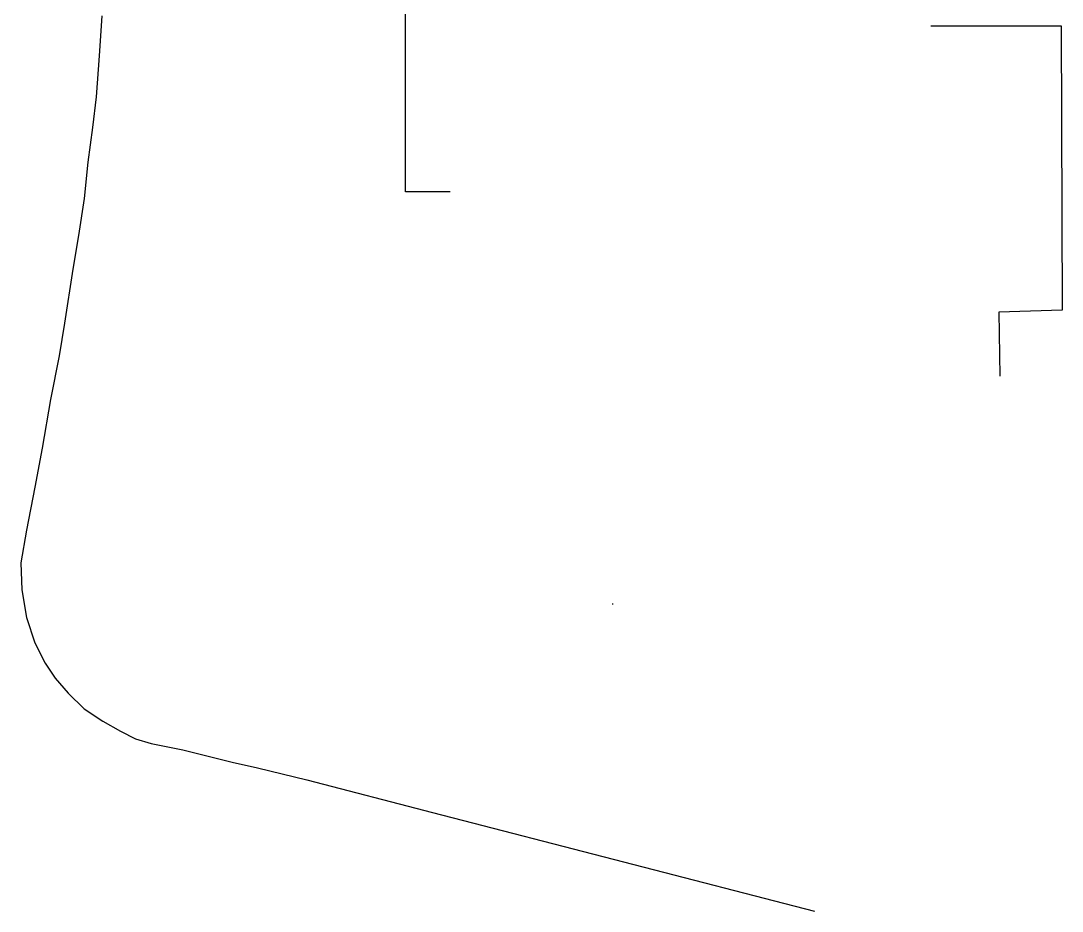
# Model space of a CAD drawing. Header units: inches. Extents: x -635 to 546, y -330 to 1496.
# Drawn here: x -635 to 483, y -330 to 625 of the extents above; entities that cross this region are included whole.
import ezdxf

# ---------------------------------------------------------------- set-up
doc = ezdxf.new("R2010")
doc.units = ezdxf.units.IN
doc.header["$LTSCALE"] = 100
doc.header["$MEASUREMENT"] = 0
doc.layers.add('A-SITE', color=3, linetype='CONTINUOUS')
doc.layers.add('A-WALL', color=5, linetype='CONTINUOUS')

msp = doc.modelspace()

# ---------------------------------------------------------------- linework, layer by layer
at = {"layer": 'A-SITE'}
for p, q in [((-222, 442), (-222, 716)), ((-548, 631), (-551, 588)), ((342, 620), (482, 620)), ((482, 620), (483, 315)), ((-551, 588), (-554, 544)), ((-554, 544), (-558, 511)), ((-558, 511), (-563, 474)), ((-563, 474), (-567, 435)), ((-174, 442), (-222, 442)), ((-567, 435), (-573, 395)), ((-573, 395), (-579, 359)), ((-579, 359), (-588, 301)), ((483, 315), (415, 313)), ((415, 313), (416, 244)), ((-588, 301), (-594, 266)), ((-594, 266), (-603, 219)), ((-603, 219), (-612, 167)), ((-612, 167), (-620, 125)), ((-620, 125), (-629, 79)), ((-629, 79), (-635, 44)), ((-635, 44), (-634, 15)), ((-634, 15), (-629, -15)), ((-629, -15), (-620, -42)), ((-620, -42), (-609, -64)), ((-609, -64), (-598, -80)), ((-598, -80), (-584, -96)), ((-584, -96), (-567, -113)), ((-567, -113), (-547, -126)), ((-547, -126), (-528, -137)), ((-528, -137), (-512, -145)), ((-512, -145), (-495, -150)), ((-495, -150), (-461, -157)), ((-461, -157), (-408, -170)), ((-408, -170), (-381, -176)), ((-381, -176), (-328, -189)), ((-328, -189), (-193, -224)), ((-193, -224), (217, -330))]:
    msp.add_line(p, q, dxfattribs=at)
at = {"layer": 'A-WALL'}
msp.add_line((0, 0), (1, 0), dxfattribs=at)
msp.add_line((0, 0), (1, 0), dxfattribs=at)

doc.saveas('drawing.dxf')
